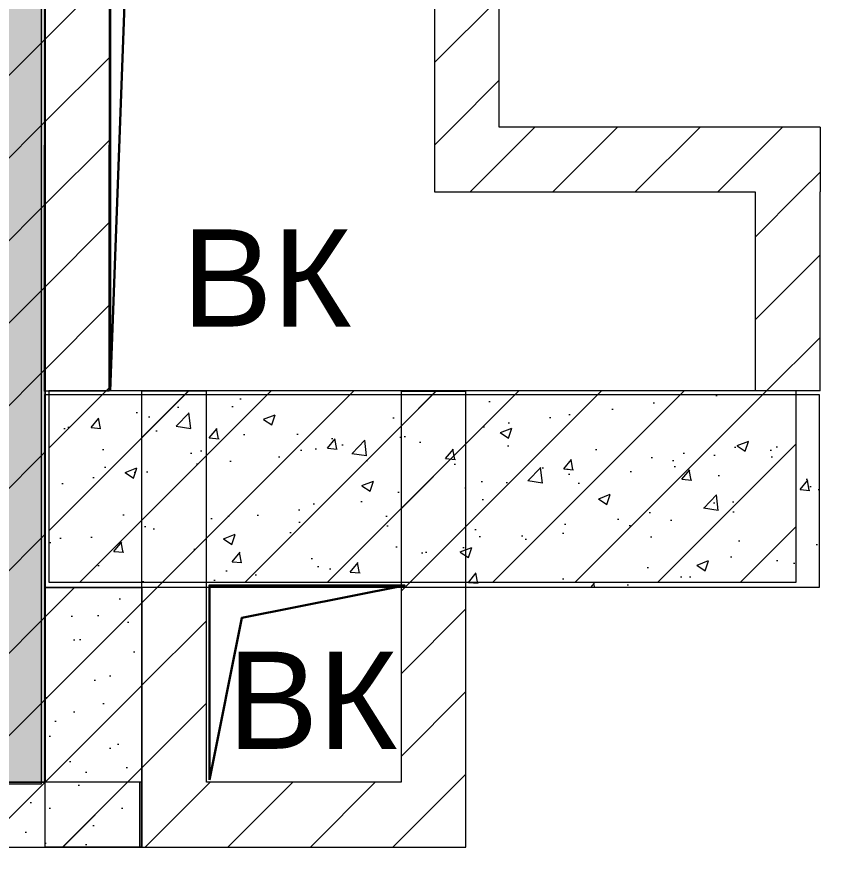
# Model space of a CAD drawing. Header units: millimetres. Extents: x 2336463 to 2579121, y 595385 to 778077.
# Drawn here: x 2478563 to 2479823, y 694112 to 695404 of the extents above; entities that cross this region are included whole.
import ezdxf

# ---------------------------------------------------------------- set-up
doc = ezdxf.new("R2010")
doc.units = ezdxf.units.MM
doc.header["$MEASUREMENT"] = 0
for name, color, linetype in [('+возводимые стены', 7, 'Continuous'), ('1 Планировка размеры', 7, 'Continuous'), ('сит план', 7, 'Continuous')]:
    doc.layers.add(name, color=color, linetype=linetype)
for name, color, linetype, lineweight in [('+возводимые стены шриховка_Ном._пера__1', 7, 'Continuous', 13), ('+возводимые стены_Ном._пера__1', 7, 'Continuous', 13), ('+возводимые стены_Ном._пера__101', 252, 'Continuous', 5), ('+комнаты_Ном._пера__1', 7, 'Continuous', 13), ('+план полов_Ном._пера__1', 7, 'Continuous', 13), ('+стена с дверью_Ном._пера__1', 7, 'Continuous', 13), ('сит план_Ном._пера__1', 7, 'Continuous', 13), ('сит план_Ном._пера__21', 7, 'Continuous', 30)]:
    doc.layers.add(name, color=color, linetype=linetype, lineweight=lineweight)
for name, color, linetype, lineweight, true_color in [('+возводимые стены шриховка_Ном._пера__183', 7, 'Continuous', 0, 0xe8e8e8), ('+возводимые стены_Ном._пера__169', 7, 'Continuous', 5, 0x68b353), ('+возводимые стены_Ном._пера__242', 7, 'Continuous', 13, 0x1b55b5), ('+комнаты_Ном._пера__166', 7, 'Continuous', 5, 0x97cbff), ('+стена с дверью_Ном._пера__243', 7, 'Continuous', 13, 0xe25822), ('1 Планировка размеры_Ном._пера__242', 7, 'Continuous', 13, 0x1b55b5), ('сит план_Ном._пера__87', 7, 'Continuous', 20, 0x6a6a6a)]:
    doc.layers.add(name, color=color, linetype=linetype, lineweight=lineweight, true_color=true_color)
doc.styles.add('СГЕНЕРИР_СТИЛЬ_1', font='arial.ttf')
doc.dimstyles.new('СГЕНЕРИР_СТИЛЬ__2', dxfattribs={"dimtxt": 75, "dimasz": 23.75, "dimexe": 0.18, "dimexo": 300, "dimgap": 0, "dimtad": 1, "dimdec": 0, "dimzin": 0, "dimdsep": 46, "dimtxsty": 'СГЕНЕРИР_СТИЛЬ_1', "dimblk": 'ARROWHEAD_6', "dimblk1": 'ARROWHEAD_6', "dimblk2": 'ARROWHEAD_6', "dimcen": 0.09, "dimclrd": 256, "dimclre": 256, "dimclrt": 256, "dimazin": 0, "dimtfac": 1, "dimtdec": 4, "dimtmove": 0, "dimatfit": 3, "dimfxl": 0, "dimtolj": 1, "dimtzin": 0, "dimarcsym": 0})
pattern_1 = [(45, (2086872.015, 585813.69), (-63.639609, 63.639609), [])]
pattern_2 = [(45, (2086872.015, 585988.686), (-55.684659, 55.684659), [0, -52.5, 0, -78.75]), (110, (2087047.015, 585988.686), (74.000794, 26.934086), [0, -38.5, 0, -66.5])]

# ---------------------------------------------------------------- blocks, each defined once
blk = doc.blocks.new('Стена_474', base_point=(2479306.3, 697204.2))
at = {"layer": 'сит план_Ном._пера__87', "linetype": 'Continuous', "lineweight": 20, "true_color": 0x6a6a6a}
h = blk.add_hatch(dxfattribs=at)
h.set_pattern_fill('Блоки_Бетонные_Эффективные', color=251, style=0, pattern_type=2)
h.set_pattern_definition(pattern_1)
h.paths.add_polyline_path([(2479206.3, 697104.2), (2479206.4, 695234.2), (2479306.4, 695234.2), (2479306.3, 697104.2)])
h = blk.add_hatch(dxfattribs=at)
h.set_pattern_fill('Блоки_Бетонные_Эффективные', color=251, style=0, pattern_type=2)
h.set_pattern_definition(pattern_1)
h.paths.add_polyline_path([(2479306.4, 695234.2), (2479206.4, 695134.2), (2479306.4, 695134.2)])
h = blk.add_hatch(dxfattribs=at)
h.set_pattern_fill('Блоки_Бетонные_Эффективные', color=251, style=0, pattern_type=2)
h.set_pattern_definition(pattern_1)
h.paths.add_polyline_path([(2479306.4, 695234.2), (2479206.4, 695234.2), (2479206.4, 695134.2)])
at = {"layer": 'сит план_Ном._пера__1', "color": 7, "linetype": 'Continuous', "lineweight": 13, "flags": 128}
for points in [[(2479206.3, 697104.2), (2479206.4, 695134.2)], [(2479306.4, 695234.2), (2479306.3, 697104.2)], [(2479206.4, 695134.2), (2479306.4, 695134.2)]]:
    blk.add_lwpolyline(points, dxfattribs=at)
blk = doc.blocks.new('Стена_475', base_point=(2479306.4, 695234.2))
at = {"layer": 'сит план_Ном._пера__87', "linetype": 'Continuous', "lineweight": 20, "true_color": 0x6a6a6a}
h = blk.add_hatch(dxfattribs=at)
h.set_pattern_fill('Блоки_Бетонные_Эффективные', color=251, style=0, pattern_type=2)
h.set_pattern_definition(pattern_1)
h.paths.add_polyline_path([(2479306.4, 695134.2), (2479701, 695134.2), (2479701, 695234.2), (2479306.4, 695234.2)])
h = blk.add_hatch(dxfattribs=at)
h.set_pattern_fill('Блоки_Бетонные_Эффективные', color=251, style=0, pattern_type=2)
h.set_pattern_definition(pattern_1)
h.paths.add_polyline_path([(2479701, 695134.2), (2479801, 695134.2), (2479801, 695234.2)])
h = blk.add_hatch(dxfattribs=at)
h.set_pattern_fill('Блоки_Бетонные_Эффективные', color=251, style=0, pattern_type=2)
h.set_pattern_definition(pattern_1)
h.paths.add_polyline_path([(2479701, 695134.2), (2479801, 695234.2), (2479701, 695234.2)])
at = {"layer": 'сит план_Ном._пера__1', "color": 7, "linetype": 'Continuous', "lineweight": 13, "flags": 128}
for points in [[(2479801, 695234.2), (2479306.4, 695234.2)], [(2479801, 695234.2), (2479801, 695134.2)], [(2479306.4, 695134.2), (2479701, 695134.2)]]:
    blk.add_lwpolyline(points, dxfattribs=at)
blk = doc.blocks.new('Стена_476', base_point=(2479801, 695234.2))
at = {"layer": 'сит план_Ном._пера__87', "linetype": 'Continuous', "lineweight": 20, "true_color": 0x6a6a6a}
h = blk.add_hatch(dxfattribs=at)
h.set_pattern_fill('Блоки_Бетонные_Эффективные', color=251, style=0, pattern_type=2)
h.set_pattern_definition(pattern_1)
h.paths.add_polyline_path([(2479701, 695134.2), (2479701, 694827.6), (2479801, 694827.6), (2479801, 695134.2)])
at = {"layer": 'сит план_Ном._пера__1', "color": 7, "linetype": 'Continuous', "lineweight": 13, "flags": 128}
for points in [[(2479701, 695134.2), (2479701, 694827.6)], [(2479801, 694827.6), (2479801, 695134.2)], [(2479801, 694827.6), (2479701, 694827.6)]]:
    blk.add_lwpolyline(points, dxfattribs=at)
blk = doc.blocks.new('Стена_477', base_point=(2478606.4, 697204.2))
at = {"layer": 'сит план_Ном._пера__87', "linetype": 'Continuous', "lineweight": 20, "true_color": 0x6a6a6a}
h = blk.add_hatch(dxfattribs=at)
h.set_pattern_fill('Блоки_Бетонные_Эффективные', color=251, style=0, pattern_type=2)
h.set_pattern_definition(pattern_1)
h.paths.add_polyline_path([(2478606.3, 697104.2), (2478605, 694826.9), (2478705, 694826.9), (2478706.3, 697104.2)])
at = {"layer": 'сит план_Ном._пера__1', "color": 7, "linetype": 'Continuous', "lineweight": 13, "flags": 128}
for points in [[(2478606.3, 697104.2), (2478605, 694826.9)], [(2478705, 694826.9), (2478706.3, 697104.2)], [(2478705, 694826.9), (2478605, 694826.9)]]:
    blk.add_lwpolyline(points, dxfattribs=at)
blk = doc.blocks.new('Стена_478', base_point=(2478611.9, 694827.6))
at = {"layer": 'сит план_Ном._пера__87', "linetype": 'Continuous', "lineweight": 20, "true_color": 0x6a6a6a}
h = blk.add_hatch(dxfattribs=at)
h.set_pattern_fill('Блоки_Бетонные_Эффективные', color=251, style=0, pattern_type=2)
h.set_pattern_definition(pattern_1)
h.paths.add_polyline_path([(2478611.9, 694532.6), (2479764, 694532.6), (2479764, 694827.6), (2478611.9, 694827.6)])
at = {"layer": 'сит план_Ном._пера__1', "color": 7, "linetype": 'Continuous', "lineweight": 13, "flags": 128}
for points in [[(2479764, 694827.6), (2478611.9, 694827.6)], [(2478611.9, 694827.6), (2478611.9, 694532.6)], [(2479764, 694532.6), (2479764, 694827.6)], [(2478611.9, 694532.6), (2479764, 694532.6)]]:
    blk.add_lwpolyline(points, dxfattribs=at)
blk = doc.blocks.new('Стена_479', base_point=(2478755, 694826.9))
at = {"layer": 'сит план_Ном._пера__87', "linetype": 'Continuous', "lineweight": 20, "true_color": 0x6a6a6a}
h = blk.add_hatch(dxfattribs=at)
h.set_pattern_fill('Блоки_Бетонные_Эффективные', color=251, style=0, pattern_type=2)
h.set_pattern_definition(pattern_1)
h.paths.add_polyline_path([(2478855, 694224.2), (2478855, 694826.9), (2478755, 694826.9), (2478755, 694224.2)])
h = blk.add_hatch(dxfattribs=at)
h.set_pattern_fill('Блоки_Бетонные_Эффективные', color=251, style=0, pattern_type=2)
h.set_pattern_definition(pattern_1)
h.paths.add_polyline_path([(2478855, 694224.2), (2478755, 694124.2), (2478855, 694124.2)])
h = blk.add_hatch(dxfattribs=at)
h.set_pattern_fill('Блоки_Бетонные_Эффективные', color=251, style=0, pattern_type=2)
h.set_pattern_definition(pattern_1)
h.paths.add_polyline_path([(2478855, 694224.2), (2478755, 694224.2), (2478755, 694124.2)])
at = {"layer": 'сит план_Ном._пера__1', "color": 7, "linetype": 'Continuous', "lineweight": 13, "flags": 128}
for points in [[(2478755, 694826.9), (2478755, 694124.2)], [(2478855, 694826.9), (2478755, 694826.9)], [(2478855, 694224.2), (2478855, 694826.9)], [(2478755, 694124.2), (2478855, 694124.2)]]:
    blk.add_lwpolyline(points, dxfattribs=at)
blk = doc.blocks.new('Стена_480', base_point=(2478755, 694124.2))
at = {"layer": 'сит план_Ном._пера__87', "linetype": 'Continuous', "lineweight": 20, "true_color": 0x6a6a6a}
h = blk.add_hatch(dxfattribs=at)
h.set_pattern_fill('Блоки_Бетонные_Эффективные', color=251, style=0, pattern_type=2)
h.set_pattern_definition(pattern_1)
h.paths.add_polyline_path([(2478855, 694124.2), (2479155, 694124.2), (2479155, 694224.2), (2478855, 694224.2)])
h = blk.add_hatch(dxfattribs=at)
h.set_pattern_fill('Блоки_Бетонные_Эффективные', color=251, style=0, pattern_type=2)
h.set_pattern_definition(pattern_1)
h.paths.add_polyline_path([(2479255, 694224.2), (2479155, 694224.2), (2479255, 694124.2)])
h = blk.add_hatch(dxfattribs=at)
h.set_pattern_fill('Блоки_Бетонные_Эффективные', color=251, style=0, pattern_type=2)
h.set_pattern_definition(pattern_1)
h.paths.add_polyline_path([(2479155, 694224.2), (2479155, 694124.2), (2479255, 694124.2)])
at = {"layer": 'сит план_Ном._пера__1', "color": 7, "linetype": 'Continuous', "lineweight": 13, "flags": 128}
for points in [[(2479155, 694224.2), (2478855, 694224.2)], [(2479255, 694124.2), (2479255, 694224.2)], [(2478855, 694124.2), (2479255, 694124.2)]]:
    blk.add_lwpolyline(points, dxfattribs=at)
blk = doc.blocks.new('Стена_481', base_point=(2479255, 694124.2))
at = {"layer": 'сит план_Ном._пера__87', "linetype": 'Continuous', "lineweight": 20, "true_color": 0x6a6a6a}
h = blk.add_hatch(dxfattribs=at)
h.set_pattern_fill('Блоки_Бетонные_Эффективные', color=251, style=0, pattern_type=2)
h.set_pattern_definition(pattern_1)
h.paths.add_polyline_path([(2479255, 694224.2), (2479255, 694826.9), (2479155, 694826.9), (2479155, 694224.2)])
at = {"layer": 'сит план_Ном._пера__1', "color": 7, "linetype": 'Continuous', "lineweight": 13, "flags": 128}
for points in [[(2479155, 694826.9), (2479255, 694826.9)], [(2479155, 694826.9), (2479155, 694224.2)], [(2479255, 694224.2), (2479255, 694826.9)]]:
    blk.add_lwpolyline(points, dxfattribs=at)
blk = doc.blocks.new('Стена_482', base_point=(2478751.7, 694124.2))
at = {"layer": '+возводимые стены_Ном._пера__169', "linetype": 'Continuous', "lineweight": 5, "true_color": 0x68b353}
h = blk.add_hatch(dxfattribs=at)
h.set_pattern_fill('Блоки_Бетонные_Эффективные', color=85, style=0, pattern_type=2)
h.set_pattern_definition(pattern_1)
h.paths.add_polyline_path([(2476981, 694124.2), (2478751.7, 694124.2), (2478751.7, 694224.2), (2476981, 694224.2)])
at = {"layer": '+возводимые стены_Ном._пера__101', "color": 252, "linetype": 'Continuous', "lineweight": 5, "flags": 128}
for points in [[(2478751.7, 694224.2), (2476981, 694224.2)], [(2478751.7, 694224.2), (2478751.7, 694124.2)], [(2476981, 694124.2), (2478751.7, 694124.2)]]:
    blk.add_lwpolyline(points, dxfattribs=at)
blk = doc.blocks.new('Стена_487', base_point=(2478605.8, 694524.4))
at = {"layer": '+возводимые стены_Ном._пера__169', "linetype": 'Continuous', "lineweight": 5, "true_color": 0x68b353}
h = blk.add_hatch(dxfattribs=at)
h.set_pattern_fill('Блоки_Бетонные_Эффективные', color=85, style=0, pattern_type=2)
h.set_pattern_definition(pattern_1)
h.paths.add_polyline_path([(2478605.8, 694524.4), (2478605.8, 694124.4), (2478755.8, 694124.4), (2478755.8, 694524.4)])
at = {"layer": '+возводимые стены_Ном._пера__101', "color": 252, "linetype": 'Continuous', "lineweight": 5, "flags": 128}
for points in [[(2478605.8, 694524.4), (2478605.8, 694124.4)], [(2478755.8, 694524.4), (2478605.8, 694524.4)], [(2478755.8, 694124.4), (2478755.8, 694524.4)], [(2478605.8, 694124.4), (2478755.8, 694124.4)]]:
    blk.add_lwpolyline(points, dxfattribs=at)
blk = doc.blocks.new('*D2756', base_point=(2086872, 585813.7))
at = {"layer": '1 Планировка размеры_Ном._пера__242', "color": 152, "linetype": 'Continuous', "lineweight": 13, "true_color": 0x1b55b5}
for p, q in [((2487588, 693213), (2487588, 693166.1)), ((2478981.9, 693177.2), (2479006.9, 693202.2)), ((2487575.5, 693177), (2487600.5, 693202)), ((2487588, 693189.5), (2478994.4, 693189.7)), ((2487606.7, 693189.5), (2487588, 693189.5))]:
    blk.add_line(p, q, dxfattribs=at)
at = {"layer": '1 Планировка размеры_Ном._пера__242', "color": 152, "lineweight": 13, "true_color": 0x1b55b5, "char_height": 75, "attachment_point": 7, "rotation": 359.9989, "style": 'СГЕНЕРИР_СТИЛЬ_1'}
for s, insert in [('\\A1;{\\pql;\\fArial|b0|i0|c204|p38;95}', (2479006.9, 693204.7)), ('\\A1;{\\pql;\\fArial|b0|i0|c204|p38;8\xa0594}', (2483162.9, 693204.6))]:
    blk.add_mtext(s, dxfattribs=dict(at, insert=insert))
blk = doc.blocks.new('ARROWHEAD_6')
at = {"color": 0, "linetype": 'Continuous', "lineweight": 0}
for p, q in [((0, 0), (-1, 0)), ((-0.5, -0.5), (0.5, 0.5))]:
    blk.add_line(p, q, dxfattribs=at)

msp = doc.modelspace()

# ---------------------------------------------------------------- hatches: boundary and pattern name
at = {"layer": '+возводимые стены шриховка_Ном._пера__183', "linetype": 'Continuous', "lineweight": 0, "true_color": 0xe8e8e8}
h = msp.add_hatch(dxfattribs=at)
h.set_pattern_fill('Штукатурка__Гипс_01', color=254, style=0, pattern_type=2)
h.set_pattern_definition(pattern_2)
h.paths.add_polyline_path([(2478755, 694224.2), (2478605.8, 694224.2), (2478605.8, 694524.4), (2478755, 694524.4)])
h = msp.add_hatch(dxfattribs=at)
h.set_pattern_fill('Штукатурка__Гипс_01', color=254, style=0, pattern_type=2)
h.set_pattern_definition(pattern_2)
h.paths.add_polyline_path([(2476975.1, 694124.2), (2478755, 694124.2), (2478755, 694224.2), (2476975.1, 694224.2)])
at = {"layer": '+возводимые стены_Ном._пера__242', "linetype": 'Continuous', "lineweight": 13, "true_color": 0x1b55b5}
h = msp.add_hatch(dxfattribs=at)
h.set_pattern_fill('Блоки_Бетонные_Эффективные', color=152, style=0, pattern_type=2)
h.set_pattern_definition(pattern_1)
h.paths.add_polyline_path([(2478606.4, 697204.2), (2478406.4, 697204.2), (2478406.4, 694224.2), (2478606.4, 694224.2)])
at = {"layer": '+комнаты_Ном._пера__166', "linetype": 'Continuous', "lineweight": 0, "true_color": 0x25323f}
msp.add_hatch(color=169, dxfattribs=at).paths.add_polyline_path([(2471380.9, 698421), (2475856, 698421), (2475856, 698920.5), (2478575.2, 698920.5), (2478575.2, 698421), (2478600, 698421), (2478600, 697030.9), (2478600, 694221.4), (2476981, 694221.4), (2476981, 697030.9), (2476375.9, 697030.9), (2476375.9, 696630.5), (2471380.9, 696630.5)])
at = {"layer": '+план полов_Ном._пера__1', "linetype": 'Continuous', "lineweight": 13}
h = msp.add_hatch(dxfattribs=at)
h.set_pattern_fill('Сетка_1200х1200', style=0, pattern_type=2)
h.set_pattern_definition([(0, (2086872, 585813.7), (0, 1200), []), (90, (2086872, 585813.7), (-1200, 0), [])])
h.paths.add_polyline_path([(2478948.1, 710628.3), (2478948.1, 710879.9), (2473847.1, 710879.9), (2473847.1, 712656.4), (2473848.4, 712656.4), (2473848.4, 713484.4), (2474150.3, 713484.4), (2474150.3, 713861), (2474150.3, 714834.8), (2474655.3, 714834.8), (2474655.3, 715512.1), (2474052.4, 715512.1), (2474052.4, 716500.4), (2474050.3, 716500.4), (2474050.3, 716965.8), (2477335.2, 716965.8), (2477335.2, 717312), (2479008.9, 717312), (2479008.9, 716985.8), (2479267.2, 716985.8), (2480877.3, 716985.8), (2480877.3, 717315.8), (2482252.3, 717315.8), (2482252.3, 716570.8), (2482755, 716570.8), (2482755, 716961), (2484448.1, 716961), (2484727.4, 716961), (2484727.4, 717281.3), (2486379.8, 717281.3), (2486379.8, 716944.3), (2486588.1, 716944.3), (2486588.1, 716945.3), (2489504.9, 716945.3), (2489504.9, 712656.7), (2489504.9, 712245.1), (2487540, 712245.1), (2487540, 712245.9), (2487348.6, 712245.9), (2485984.9, 712245.9), (2485984.9, 712125.1), (2487348.6, 712125.1), (2487348.6, 711366.5), (2487540, 711366.5), (2487579.8, 711366.5), (2487579.8, 709148.7), (2487579.8, 709135.4), (2485986.6, 709135.4), (2485986.6, 708847.9), (2485986.7, 708847.9), (2485986.7, 701807.7), (2485986.7, 701507.1), (2485986.7, 697660.1), (2485988, 697660.1), (2485988, 694310.7), (2485986.7, 694310.7), (2485986.7, 694010.7), (2487589.3, 694010.7), (2487589.3, 690742.6), (2487516.5, 690736.1, -0.000118), (2487516.6, 690735.6), (2487587.2, 690742.4, -0.000396), (2487587.3, 690740.2, -0.342625), (2486386.8, 689334.6, -0.000421), (2486384.5, 689334.3), (2486384.8, 689332.2), (2483593.3, 689332.2), (2479499.4, 689332.2), (2478989.4, 689332.2), (2478989.4, 690566.8), (2478899.4, 690566.8), (2478899.4, 692071.8), (2479409.7, 692071.8), (2479409.7, 692610.8), (2478994.4, 692610.8), (2478994.4, 693615.4), (2479499.4, 693615.4), (2481099.4, 693615.4), (2481099.4, 694103.2), (2482744.3, 694103.2), (2482744.3, 693615.4), (2483349.3, 693615.4), (2483349.3, 694010.7), (2484745.7, 694010.7), (2484745.7, 697660.1), (2484747.1, 697660.1), (2484747.1, 701507.1), (2484747.1, 702214.4), (2483392.7, 702214.4), (2483392.7, 704178), (2482933.1, 704178), (2482698.2, 704178), (2482698.2, 701224.7), (2481074.4, 701224.7), (2481074.4, 704011), (2480462.2, 704011), (2480462.2, 703617), (2479416.3, 703617), (2479416.3, 703616.4), (2478567.2, 703616.4), (2478567.2, 703599.4), (2475467.2, 703599.4), (2475467.2, 705401.1), (2473877.2, 705401.1), (2473877.2, 706611.6), (2474188.4, 706611.6), (2474188.4, 707984.1), (2473844.2, 707984.1), (2473844.2, 710628.3)])
h.paths.add_polyline_path([(2480553.3, 710237), (2480841.9, 710237), (2480841.9, 708271.4), (2480841.9, 707227.4), (2480841.9, 706912.3), (2481733.8, 706912.3), (2481733.8, 706985.3), (2482661.5, 706985.3), (2482661.5, 706602.6), (2482663.2, 706602.6), (2482663.2, 705692.7), (2482659.9, 705692.7), (2482659.9, 705398.6), (2484744.3, 705398.6), (2484744.3, 709982), (2482588.8, 709982), (2482588.8, 709923.7), (2481714, 709923.7), (2481714, 709985.2), (2481141.6, 709985.2), (2481141.6, 711620.7), (2481680.9, 711620.7), (2482703.1, 711620.7), (2482703.1, 712596), (2483444, 712596), (2483444, 712927.6), (2483445.7, 712927.6), (2483445.7, 713531.8), (2483445.7, 713808), (2482903.2, 713808), (2482903.2, 713811.3), (2481333.2, 713811.3), (2481333.2, 713812.6), (2481143.2, 713812.6), (2481143.2, 712830.7), (2480842.6, 712830.7), (2480842.6, 711636.4), (2480842.3, 711636.4), (2480842.3, 711256.1), (2480553.3, 711256.1)], flags=0)
h.paths.add_polyline_path([(2482903.2, 716167.8), (2482903.2, 716167.4), (2482932, 716167.4), (2482932, 716167.8)], flags=0)
at = {"layer": '+стена с дверью_Ном._пера__243', "linetype": 'Continuous', "lineweight": 0, "true_color": 0x381608}
msp.add_hatch(color=28, dxfattribs=at).paths.add_polyline_path([(2470103, 699930.5), (2475856, 699930.5), (2475856, 698925), (2476755.5, 698925), (2476755.5, 699731.4), (2476755.5, 703018.9), (2478583.9, 703018.9), (2478725.1, 703018.9), (2478725.1, 699624), (2478583.9, 699624), (2478583.9, 698421), (2478603.9, 698421), (2478603.9, 697026.6), (2478606.2, 697026.6), (2478606.2, 694224.2), (2476981, 694224.2), (2476981, 697026.6), (2476375.9, 697026.6), (2476375.9, 696630.5), (2471380.9, 696630.5), (2471380.9, 698420.4), (2470103, 698420.4)])
at = {"layer": 'сит план_Ном._пера__1', "linetype": 'Continuous', "lineweight": 13}
h = msp.add_hatch(dxfattribs=at)
h.set_pattern_fill('AR_CONC', style=0, pattern_type=2)
h.set_pattern_definition([(50, (2086872.01, 585813.69), (-182.18467, 15.939086), [19.05, -209.55]), (355, (2086872.01, 585813.69), (-35.24342, 191.056845), [15.24, -167.64058]), (100.451445, (2086887.2, 585812.36), (146.94125, 175.11775), [16.19001, -178.090245]), (46.1842, (2086872.01, 585864.49), (-271.07904, 42.04233), [28.575, -314.325]), (96.63556, (2086894.6, 585860.98), (237.40413, 247.42612), [24.28502, -267.1356]), (351.18415, (2086872.01, 585864.49), (237.40413, 247.42612), [22.85997, -251.45973]), (21, (2086897.41, 585851.79), (-151.61439, 102.2652), [19.05, -209.55]), (326, (2086897.41, 585851.79), (61.80203, 184.18797), [15.24, -167.64]), (71.451445, (2086910.05, 585843.26), (213.41642, 81.92277), [16.19001, -178.08994]), (37.5, (2086872.015, 585813.686), (3.088603, 84.555039), [0, -165.608, 0, -170.18, 0, -168.275]), (7.5, (2086872.015, 585813.69), (66.819663, 100.180575), [0, -97.028, 0, -161.798, 0, -64.135]), (327.5, (2086815.37, 585813.686), (-135.590595, 5.728744), [0, -63.5, 0, -198.12, 0, -262.89]), (317.5, (2086789.97, 585813.69), (148.12918, 25.42649), [0, -82.55, 0, -131.572, 0, -186.69])])
h.paths.add_polyline_path([(2478605.8, 694822), (2479799.7, 694822), (2479799.7, 694524.4), (2478605.8, 694524.4)])

# ---------------------------------------------------------------- linework, layer by layer
at = {"layer": '+возводимые стены шриховка_Ном._пера__1', "color": 7, "linetype": 'Continuous', "lineweight": 13, "flags": 128}
for points in [[(2478755, 694224.2), (2478605.8, 694224.2), (2478605.8, 694524.4), (2478755, 694524.4)], [(2476975.1, 694124.2), (2478755, 694124.2), (2478755, 694224.2), (2476975.1, 694224.2)]]:
    msp.add_lwpolyline(points, close=True, dxfattribs=at)
at = {"layer": '+возводимые стены_Ном._пера__1', "color": 7, "linetype": 'Continuous', "lineweight": 13, "flags": 128}
msp.add_lwpolyline([(2478606.4, 697204.2), (2478406.4, 697204.2), (2478406.4, 694224.2), (2478606.4, 694224.2)], close=True, dxfattribs=at)
at = {"layer": '+комнаты_Ном._пера__1', "color": 7, "linetype": 'Continuous', "lineweight": 13, "flags": 128}
msp.add_lwpolyline([(2471380.9, 698421), (2475856, 698421), (2475856, 698920.5), (2478575.2, 698920.5), (2478575.2, 698421), (2478600, 698421), (2478600, 697030.9), (2478600, 694221.4), (2476981, 694221.4), (2476981, 697030.9), (2476375.9, 697030.9), (2476375.9, 696630.5), (2471380.9, 696630.5)], close=True, dxfattribs=at)
at = {"layer": '+стена с дверью_Ном._пера__1', "color": 7, "linetype": 'Continuous', "lineweight": 13, "flags": 128}
msp.add_lwpolyline([(2470103, 699930.5), (2475856, 699930.5), (2475856, 698925), (2476755.5, 698925), (2476755.5, 699731.4), (2476755.5, 703018.9), (2478583.9, 703018.9), (2478725.1, 703018.9), (2478725.1, 699624), (2478583.9, 699624), (2478583.9, 698421), (2478603.9, 698421), (2478603.9, 697026.6), (2478606.2, 697026.6), (2478606.2, 694224.2), (2476981, 694224.2), (2476981, 697026.6), (2476375.9, 697026.6), (2476375.9, 696630.5), (2471380.9, 696630.5), (2471380.9, 698420.4), (2470103, 698420.4)], close=True, dxfattribs=at)
at = {"layer": 'сит план_Ном._пера__1', "color": 7, "linetype": 'Continuous', "lineweight": 13, "flags": 128}
msp.add_lwpolyline([(2478605.8, 694822), (2479799.7, 694822), (2479799.7, 694524.4), (2478605.8, 694524.4)], close=True, dxfattribs=at)
at = {"layer": 'сит план_Ном._пера__21', "color": 7, "linetype": 'Continuous', "lineweight": 30, "flags": 128}
for points in [[(2478706.3, 694827.2), (2478777.7, 696755.8), (2479206.3, 696827.3), (2478706.3, 696827.3)], [(2478859.5, 694227.6), (2478909.5, 694477.6), (2479160.5, 694527.6), (2478859.5, 694527.6)]]:
    msp.add_lwpolyline(points, close=True, dxfattribs=at)

# ---------------------------------------------------------------- block references
at = {"layer": '+возводимые стены', "color": 252, "lineweight": 5}
for name, p in [('Стена_487', (2478605.8, 694524.4)), ('Стена_482', (2478751.7, 694124.2))]:
    msp.add_blockref(name, p, dxfattribs=at)
at = {"layer": 'сит план', "color": 7, "lineweight": 13}
for name, p in [('Стена_477', (2478606.4, 697204.2)), ('Стена_474', (2479306.3, 697204.2)), ('Стена_475', (2479306.4, 695234.2)), ('Стена_476', (2479801, 695234.2)), ('Стена_478', (2478611.9, 694827.6)), ('Стена_479', (2478755, 694826.9)), ('Стена_481', (2479255, 694124.2)), ('Стена_480', (2478755, 694124.2))]:
    msp.add_blockref(name, p, dxfattribs=at)

# ---------------------------------------------------------------- texts
at = {"layer": 'сит план_Ном._пера__1', "color": 7, "linetype": 'Continuous', "lineweight": 13, "char_height": 150, "attachment_point": 1, "style": 'СГЕНЕРИР_СТИЛЬ_1'}
for insert in [(2478816.9, 695076.7), (2478887.6, 694425.6)]:
    msp.add_mtext('\\A1;{\\pql;\\fArial|b0|i0|c204|p38;ВК}', dxfattribs=dict(at, insert=insert))

# ---------------------------------------------------------------- dimensions: what is measured, and where the dimension line sits
at = {"layer": '1 Планировка размеры', "color": 152, "linetype": 'Continuous', "lineweight": 13, "true_color": 0x1b55b5}
dim = msp.add_linear_dim(base=(2478994.4, 693189.7), p1=(2487588.1, 702168.4), p2=(2478994.4, 693616.8), angle=179.9989, dimstyle='СГЕНЕРИР_СТИЛЬ__2', dxfattribs=at)
dim.commit()
dim.dimension.update_dxf_attribs({"geometry": '*D2756', "text_midpoint": (2483291.8, 693242.1), "dimtype": 160, "text_rotation": 359.9989})

doc.saveas('drawing.dxf')
